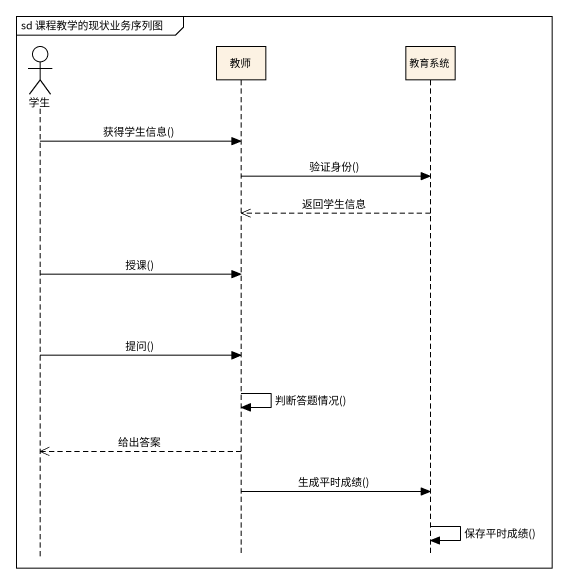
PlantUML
@startuml
mainframe sd 课程教学的现状业务序列图
hide footbox
actor 学生
participant 教师
participant 教育系统

学生 -> 教师 : 获得学生信息()
教师 -> 教育系统 : 验证身份()
教育系统 -->> 教师 : 返回学生信息
学生 -> 教师 : 授课()
学生 -> 教师 : 提问()
教师 -> 教师 : 判断答题情况()
教师 -->> 学生 : 给出答案
教师 -> 教育系统 : 生成平时成绩()
教育系统 -> 教育系统 : 保存平时成绩()
@enduml
